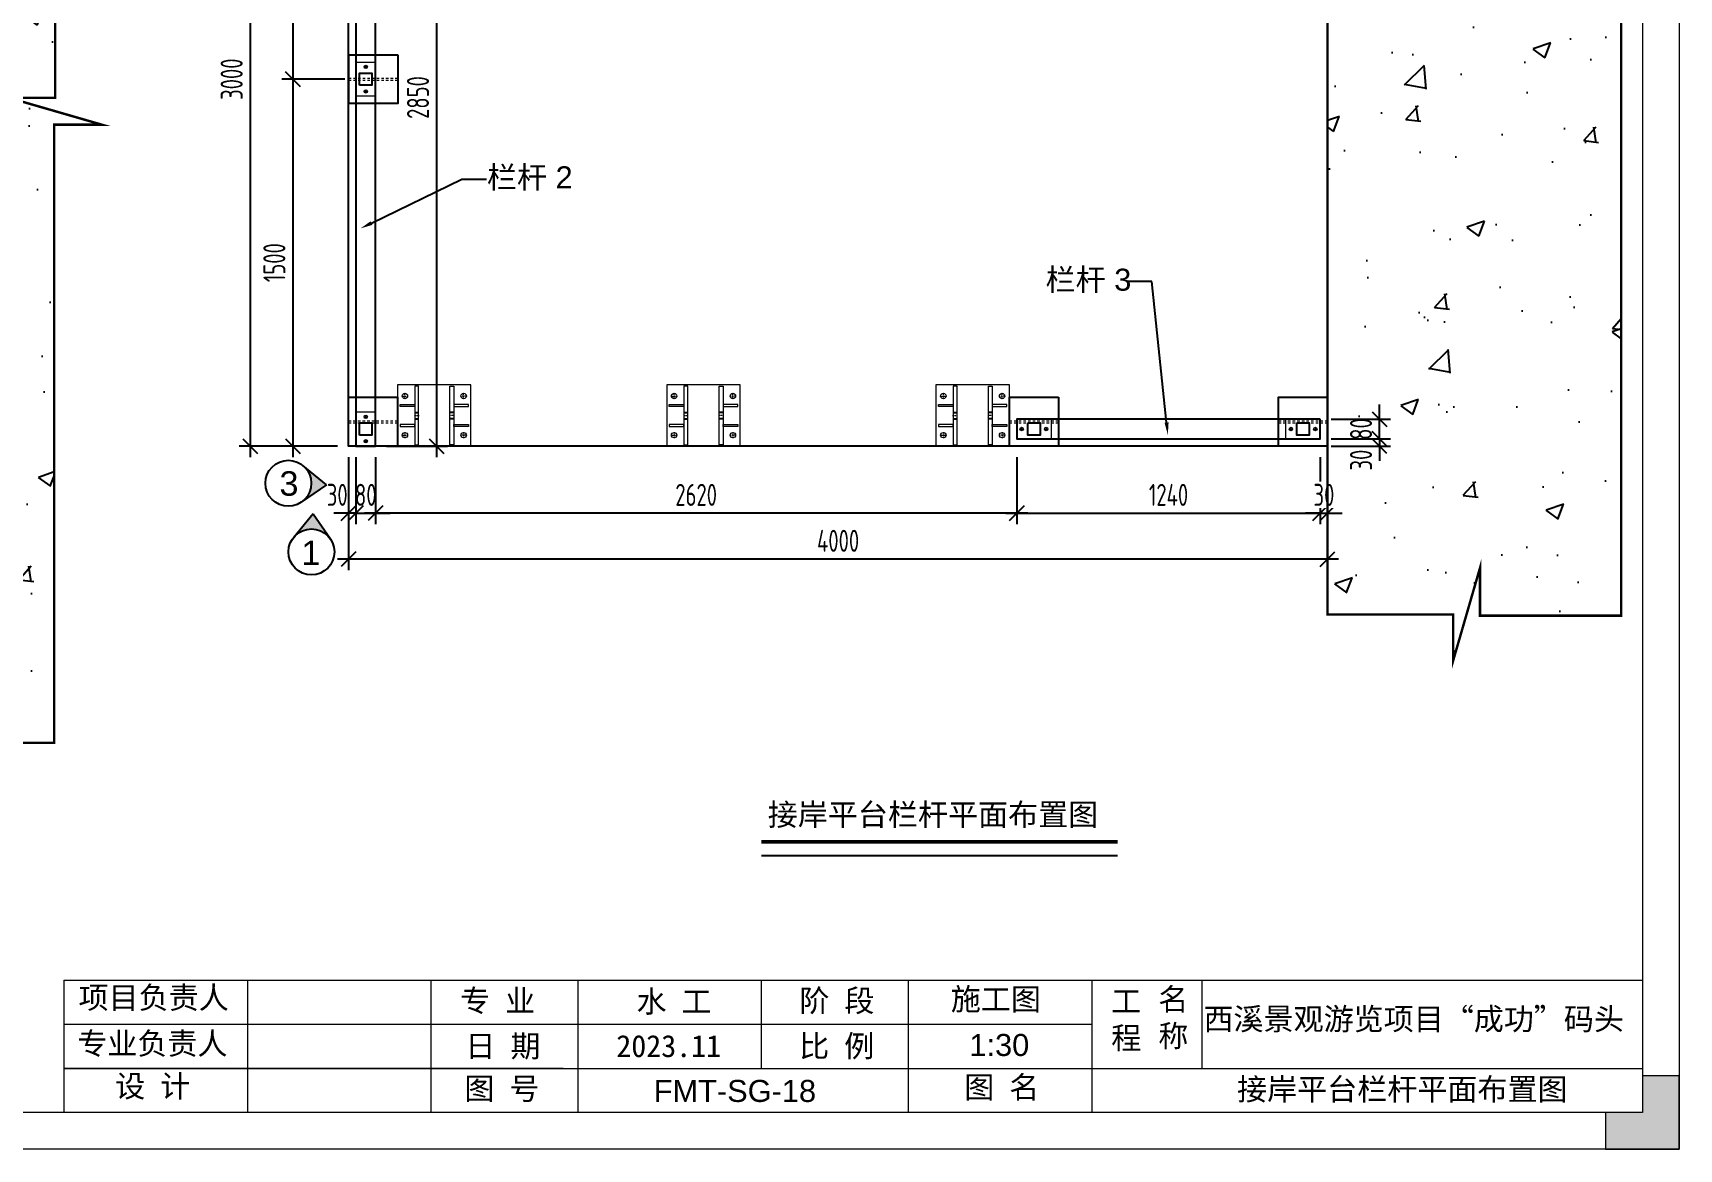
# Model space of a CAD drawing. Header units: millimetres. Extents: x 4 to 2106212, y -117026 to 198097.
# Drawn here: x 1894163 to 1900889, y 181227 to 185789 of the extents above; entities that cross this region are included whole.
import ezdxf
from ezdxf import colors
from ezdxf.entities.mleader import LeaderData, LeaderLine
from ezdxf.enums import TextEntityAlignment as Align
from ezdxf.math import Vec2, Vec3

# ---------------------------------------------------------------- set-up
doc = ezdxf.new("R2010")
doc.units = ezdxf.units.MM
doc.linetypes.add('CENTER', pattern=[0.6, 0.375, -0.075, 0.075, -0.075])
doc.linetypes.add('CENTER2', pattern=[28.575, 19.05, -3.175, 3.175, -3.175])
for name, color, linetype in [('HR-dimension', 9, 'Continuous'), ('方管', 100, 'Continuous'), ('标注', 9, 'Continuous')]:
    doc.layers.add(name, color=color, linetype=linetype)
for name, color, linetype, lineweight in [('加强板', 140, 'Continuous', 18), ('图框', 7, 'Continuous', 13), ('文本', 3, 'Continuous', 13), ('结构', 4, 'Continuous', 18), ('虚线', 1, 'CENTER2', 0)]:
    doc.layers.add(name, color=color, linetype=linetype, lineweight=lineweight)
doc.styles.add('Arial', font='arial.ttf')
doc.styles.add('hztxt', font='ros1.shx', dxfattribs={"width": 0.8, "bigfont": 'hztxt.shx'})
doc.styles.get("Standard").update_dxf_attribs({"font": 'arial.ttf'})
doc.dimstyles.new('DIM-30', dxfattribs={"dimscale": 30, "dimtxt": 3, "dimasz": 2, "dimexe": 1.5, "dimexo": 1.5, "dimgap": 1, "dimtad": 1, "dimdec": 1, "dimdsep": 46, "dimtxsty": 'hztxt', "dimblk": 'OBLIQUE', "dimcen": 0, "dimdle": 1.5, "dimclrd": 9, "dimclre": 9, "dimclrt": 2, "dimadec": 1, "dimazin": 0, "dimtfac": 1, "dimtdec": 1, "dimtix": 1, "dimtmove": 2, "dimatfit": 3, "dimldrblk": 'OBLIQUE', "dimfxl": 15, "dimtolj": 1, "dimtzin": 0, "dimarcsym": 1})

# ---------------------------------------------------------------- blocks, each defined once
blk = doc.blocks.new('_Oblique')
at = {"color": 0, "linetype": 'ByBlock', "lineweight": -2}
blk.add_line((-0.5, -0.5), (0.5, 0.5), dxfattribs=at)
blk = doc.blocks.new('*D995')
at = {"color": 9, "lineweight": -2, "transparency": 16777216}
for p, q in [((1895224.2, 185644.8), (1895224.2, 184054.8)), ((1895407.7, 185599.8), (1895179.2, 185599.8)), ((1895407.7, 184099.8), (1895179.2, 184099.8))]:
    blk.add_line(p, q, dxfattribs=at)
at = {"layer": 'Defpoints', "color": 0, "transparency": 16777216}
for p in [(1895452.7, 185599.8), (1895224.2, 184099.8), (1895452.7, 184099.8, 0)]:
    blk.add_point(p, dxfattribs=at)
at = {"color": 9, "lineweight": -2, "transparency": 16777216, "xscale": 60, "yscale": 60, "zscale": 60}
for p, rotation in [((1895224.2, 185599.8), 90), ((1895224.2, 184099.8), 270)]:
    blk.add_blockref('_Oblique', p, dxfattribs=dict(at, rotation=rotation))
at = {"color": 2, "transparency": 16777216, "insert": (1895149.2, 184849.8), "char_height": 90, "attachment_point": 5, "rotation": 90, "style": 'hztxt', "bg_fill": 3, "box_fill_scale": 1.1, "bg_fill_color": 256, "bg_fill_true_color": 13158600, "bg_fill_transparency": 0}
blk.add_mtext('\\A1;1500', dxfattribs=at)
blk = doc.blocks.new('*D996')
at = {"color": 9, "lineweight": -2, "transparency": 16777216}
for p, q in [((1898182.7, 184054.8), (1898182.7, 183780.7)), ((1899422.7, 184054.8), (1899422.7, 183780.7)), ((1898137.7, 183825.7), (1899467.7, 183825.7))]:
    blk.add_line(p, q, dxfattribs=at)
at = {"layer": 'Defpoints', "color": 0, "transparency": 16777216}
for p in [(1898182.7, 184099.8, 0), (1899422.7, 184099.8), (1899422.7, 183825.7)]:
    blk.add_point(p, dxfattribs=at)
at = {"color": 9, "lineweight": -2, "transparency": 16777216, "xscale": 60, "yscale": 60, "zscale": 60, "rotation": 180}
blk.add_blockref('_Oblique', (1898182.7, 183825.7), dxfattribs=at)
at = {"color": 9, "lineweight": -2, "transparency": 16777216, "xscale": 60, "yscale": 60, "zscale": 60}
blk.add_blockref('_Oblique', (1899422.7, 183825.7), dxfattribs=at)
at = {"color": 2, "transparency": 16777216, "insert": (1898802.7, 183900.7), "char_height": 90, "attachment_point": 5, "style": 'hztxt', "bg_fill": 3, "box_fill_scale": 1.1, "bg_fill_color": 256, "bg_fill_true_color": 13158600, "bg_fill_transparency": 0}
blk.add_mtext('\\A1;1240', dxfattribs=at)
blk = doc.blocks.new('*D999')
at = {"color": 9, "lineweight": -2, "transparency": 16777216}
for p, q in [((1895049.8, 187144.8), (1895049.8, 184054.8)), ((1895407.7, 187099.8), (1895004.8, 187099.8)), ((1895407.7, 184099.8), (1895004.8, 184099.8))]:
    blk.add_line(p, q, dxfattribs=at)
at = {"layer": 'Defpoints', "color": 0, "transparency": 16777216}
for p in [(1895452.7, 187099.8, 0), (1895049.8, 184099.8), (1895452.7, 184099.8, 0)]:
    blk.add_point(p, dxfattribs=at)
at = {"color": 9, "lineweight": -2, "transparency": 16777216, "xscale": 60, "yscale": 60, "zscale": 60}
for p, rotation in [((1895049.8, 187099.8), 90), ((1895049.8, 184099.8), 270)]:
    blk.add_blockref('_Oblique', p, dxfattribs=dict(at, rotation=rotation))
at = {"color": 2, "transparency": 16777216, "insert": (1894974.8, 185599.8), "char_height": 90, "attachment_point": 5, "rotation": 90, "style": 'hztxt', "bg_fill": 3, "box_fill_scale": 1.1, "bg_fill_color": 256, "bg_fill_true_color": 13158600, "bg_fill_transparency": 0}
blk.add_mtext('\\A1;3000', dxfattribs=at)
blk = doc.blocks.new('*D1000')
at = {"color": 9, "lineweight": -2, "transparency": 16777216}
for p, q in [((1895452.7, 184054.8), (1895452.7, 183592.9)), ((1899452.7, 184054.8), (1899452.7, 183592.9)), ((1899497.7, 183637.9), (1895407.7, 183637.9))]:
    blk.add_line(p, q, dxfattribs=at)
at = {"layer": 'Defpoints', "color": 0, "transparency": 16777216}
for p in [(1895452.7, 184099.8, 0), (1899452.7, 184099.8, 0), (1895452.7, 183637.9)]:
    blk.add_point(p, dxfattribs=at)
at = {"color": 9, "lineweight": -2, "transparency": 16777216, "xscale": 60, "yscale": 60, "zscale": 60, "rotation": 180}
blk.add_blockref('_Oblique', (1895452.7, 183637.9), dxfattribs=at)
at = {"color": 9, "lineweight": -2, "transparency": 16777216, "xscale": 60, "yscale": 60, "zscale": 60}
blk.add_blockref('_Oblique', (1899452.7, 183637.9), dxfattribs=at)
at = {"color": 2, "transparency": 16777216, "insert": (1897452.7, 183712.9), "char_height": 90, "attachment_point": 5, "style": 'hztxt', "bg_fill": 3, "box_fill_scale": 1.1, "bg_fill_color": 256, "bg_fill_true_color": 13158600, "bg_fill_transparency": 0}
blk.add_mtext('\\A1;4000', dxfattribs=at)
blk = doc.blocks.new('*D991')
at = {"color": 9, "lineweight": -2, "transparency": 16777216}
for p, q in [((1895562.7, 184054.8), (1895562.7, 183780.7)), ((1898182.7, 184054.8), (1898182.7, 183780.7)), ((1898227.7, 183825.7), (1895517.7, 183825.7))]:
    blk.add_line(p, q, dxfattribs=at)
at = {"layer": 'Defpoints', "color": 0, "transparency": 16777216}
for p in [(1895562.7, 184099.8, 0), (1898182.7, 184099.8, 0), (1895562.7, 183825.7)]:
    blk.add_point(p, dxfattribs=at)
at = {"color": 9, "lineweight": -2, "transparency": 16777216, "xscale": 60, "yscale": 60, "zscale": 60, "rotation": 180}
blk.add_blockref('_Oblique', (1895562.7, 183825.7), dxfattribs=at)
at = {"color": 9, "lineweight": -2, "transparency": 16777216, "xscale": 60, "yscale": 60, "zscale": 60}
blk.add_blockref('_Oblique', (1898182.7, 183825.7), dxfattribs=at)
at = {"color": 2, "transparency": 16777216, "insert": (1896872.7, 183900.7), "char_height": 90, "attachment_point": 5, "style": 'hztxt', "bg_fill": 3, "box_fill_scale": 1.1, "bg_fill_color": 256, "bg_fill_true_color": 13158600, "bg_fill_transparency": 0}
blk.add_mtext('\\A1;2620', dxfattribs=at)
blk = doc.blocks.new('*D992')
at = {"color": 9, "lineweight": -2, "transparency": 16777216}
for p, q in [((1899422.7, 184054.8), (1899422.7, 183780.7)), ((1899452.7, 184054.8), (1899452.7, 183780.7)), ((1899422.7, 183825.7), (1899362.7, 183825.7)), ((1899422.7, 183825.7), (1899452.7, 183825.7)), ((1899452.7, 183825.7), (1899512.7, 183825.7))]:
    blk.add_line(p, q, dxfattribs=at)
at = {"layer": 'Defpoints', "color": 0, "transparency": 16777216}
for p in [(1899422.7, 184099.8), (1899452.7, 184099.8, 0)]:
    blk.add_point(p, dxfattribs=at)
at = {"color": 9, "lineweight": -2, "transparency": 16777216, "xscale": 60, "yscale": 60, "zscale": 60}
blk.add_blockref('_Oblique', (1899422.7, 183825.7), dxfattribs=at)
at = {"color": 9, "lineweight": -2, "transparency": 16777216, "xscale": 60, "yscale": 60, "zscale": 60, "rotation": 180}
blk.add_blockref('_Oblique', (1899452.7, 183825.7), dxfattribs=at)
at = {"color": 2, "transparency": 16777216, "insert": (1899437.7, 183900.7), "char_height": 90, "attachment_point": 5, "style": 'hztxt', "bg_fill": 3, "box_fill_scale": 1.1, "bg_fill_color": 256, "bg_fill_true_color": 13158600, "bg_fill_transparency": 0}
blk.add_mtext('\\A1;30', dxfattribs=at)
at = {"layer": 'Defpoints', "color": 0, "transparency": 16777216}
blk.add_point((1899452.7, 183825.7), dxfattribs=at)
blk = doc.blocks.new('A$C02bcacc6')
at = {"color": 1, "linetype": 'CENTER2'}
for p, q in [((-230, 13), (-214, 13)), ((-70, 13), (-86, 13)), ((-230, -13), (-214, -13)), ((-70, -13), (-86, -13))]:
    blk.add_line(p, q, dxfattribs=at)
at = {"layer": '结构', "color": 4}
for p, q in [((0, 125), (-300, 125)), ((-300, 125), (-300, -125)), ((0, -125), (0, 125)), ((-300, -125), (0, -125))]:
    blk.add_line(p, q, dxfattribs=at)
at = {"layer": '结构', "color": 1, "linetype": 'CENTER', "ltscale": 0.44}
for p, q in [((-282.1, 80), (-257.9, 80)), ((-270, 67.9), (-270, 92.1)), ((-17.9, 80), (-42.1, 80)), ((-30, 67.9), (-30, 92.1)), ((-282.1, -80), (-257.9, -80)), ((-270, -67.9), (-270, -92.1)), ((-17.9, -80), (-42.1, -80)), ((-30, -67.9), (-30, -92.1))]:
    blk.add_line(p, q, dxfattribs=at)
at = {"layer": '结构', "color": 1, "linetype": 'CENTER', "ltscale": 0.36}
for p, q in [((-231.9, 0), (-212.1, 0)), ((-68.1, 0), (-87.9, 0))]:
    blk.add_line(p, q, dxfattribs=at)
at = {"layer": '结构', "color": 4}
for points in [[(-230, -120), (-230, 120), (-214, 120), (-214, -120)], [(-70, -120), (-70, 120), (-86, 120), (-86, -120)], [(-230, 37), (-290, 37), (-290, 45), (-230, 45)], [(-70, 37), (-10, 37), (-10, 45), (-70, 45)], [(-230, -37), (-290, -37), (-290, -45), (-230, -45)], [(-70, -37), (-10, -37), (-10, -45), (-70, -45)]]:
    blk.add_lwpolyline(points, close=True, dxfattribs=at)
for centre in [(-270, 80), (-30, 80), (-270, -80), (-30, -80)]:
    blk.add_circle(centre, 11, dxfattribs=at)
blk = doc.blocks.new('*U966')
at = {"layer": 'HR-dimension', "ltscale": 10, "rotation": 180}
for p in [(-1250, 0), (-150, 0), (950, 0)]:
    blk.add_blockref('A$C02bcacc6', p, dxfattribs=at)
blk = doc.blocks.new('*U967')
at = {"color": 0, "linetype": 'ByBlock', "lineweight": -2, "transparency": 16777216}
blk.add_blockref('*U966', (0, 0), dxfattribs=at)
blk = doc.blocks.new('GW-TK')
at = {"layer": '图框', "linetype": 'Continuous', "lineweight": 0}
h = blk.add_hatch(color=256, dxfattribs=at)
h.dxf.hatch_style = 1
h.paths.add_polyline_path([(927603.55, 464418.01), (927603.55, 464428.01), (927598.55, 464428.01), (927598.55, 464423.01), (927593.55, 464423.01), (927593.55, 464418.01)])
at = {"layer": '图框', "linetype": 'Continuous'}
for p, q in [((927383.55, 464441.02), (927383.55, 464423.01)), ((927408.55, 464441.02), (927408.55, 464423.01)), ((927433.55, 464441.02), (927433.55, 464423.01)), ((927453.55, 464441.02), (927453.55, 464423.01)), ((927478.55, 464441.02), (927478.55, 464429.01)), ((927498.55, 464441.02), (927498.55, 464423.01)), ((927523.55, 464441.02), (927523.55, 464423.01)), ((927538.55, 464441.02), (927538.55, 464429.01)), ((927383.55, 464435.01), (927523.55, 464435.01)), ((927451.56, 464429.01), (927383.55, 464429.01)), ((927383.55, 464429.01), (927598.55, 464429.01))]:
    blk.add_line(p, q, dxfattribs=at)
at = {"layer": '图框'}
for points in [[(927183.55, 464715.01), (927603.55, 464715.01), (927603.55, 464418.01), (927183.55, 464418.01)], [(927188.55, 464710.01), (927598.55, 464710.01), (927598.55, 464423.01), (927188.55, 464423.01)]]:
    blk.add_lwpolyline(points, close=True, dxfattribs=at)
at = {"layer": '图框', "linetype": 'Continuous'}
blk.add_lwpolyline([(927383.55, 464441.02), (927598.55, 464441.02)], dxfattribs=at)
at = {"layer": '图框', "linetype": 'Continuous', "lineweight": 0}
blk.add_lwpolyline([(927598.55, 464428.01), (927598.55, 464423.01), (927593.55, 464423.01), (927593.55, 464418.01), (927603.55, 464418.01), (927603.55, 464428.01)], close=True, dxfattribs=at)
at = {"layer": '图框', "linetype": 'Continuous', "char_height": 3, "attachment_point": 1}
for s, width, heights, insert in [('{\\fSimSun|b0|i0|c134|p2;项目负责人}', 26.0225, [0], (927385.56, 464440.15)), ('{\\fSimSun|b0|i0|c134|p2;名 称}', 5.2119, [0], (927532.62, 464439.93)), ('{\\fSimSun|b0|i0|c134|p2;专 业}', 12.8345, [0], (927437.53, 464439.73)), ('{\\fSimSun|b0|i0|c134|p2;阶 段}', 17.4775, [0], (927483.73, 464439.73)), ('{\\fSimSun|b0|i0|c134|p2;工 程}', 5.2119, [0], (927526.21, 464439.66)), ('{\\fSimSun|b0|i0|c134|p2;专业负责人}', 24.6361, [2.04], (927385.39, 464433.9)), ('{\\fSimSun|b0|i0|c134|p2;日 期}', 11.224, [0], (927438.25, 464433.55)), ('{\\fSimSun|b0|i0|c134|p2;比 例}', 10.9146, [0], (927483.71, 464433.55)), ('{\\fSimSun|b0|i0|c134|p2;设 计}', 16.2353, [0], (927390.55, 464428.09)), ('{\\fSimSun|b0|i0|c134|p2;图 号}', 23.6261, [0], (927438.11, 464427.75)), ('{\\fSimSun|b0|i0|c134|p2;图 名}', 12.066, [0], (927506.19, 464427.94))]:
    blk.add_mtext_dynamic_manual_height_columns(s, width=width, gutter_width=17.5, heights=heights, dxfattribs=dict(at, insert=insert))
at = {"layer": '图框', "color": 3, "linetype": 'Continuous', "char_height": 3, "attachment_point": 1}
for s, width, insert in [('\\pt9;{\\fSimSun|b0|i0|c134|p2;施工图}', 18.6303, (927504.36, 464439.94)), ('{\\fSimSun|b0|i0|c134|p2;水 工}', 11.224, (927461.55, 464439.63)), ('\\pt9;{\\fSimSun|b0|i0|c134|p2;西溪景观游览项目“成功”码头}', 60.0149, (927538.77, 464437.24)), ('{\\fSimSun|b0|i0|c134|p2;2023.11}', 11.224, (927458.8, 464433.55))]:
    blk.add_mtext_dynamic_manual_height_columns(s, width=width, gutter_width=17.5, heights=[0], dxfattribs=dict(at, insert=insert))
blk = doc.blocks.new('*U947')
h = blk.add_hatch()
h.set_pattern_fill('AR-CONC', color=252, scale=4, angle=-1.78635)
h.set_pattern_definition([(48.21365, (-1947242.46, -185006.8), (726.39706, -86.44208), [76.2, -838.2]), (353.21365, (-1947242.46, -185006.8), (-117.08218, 768.2505), [60.96, -670.56234]), (98.665094, (-1947181.9, -185014), (609.31489, 681.8084), [64.76004, -712.36098]), (44.39785, (-1947236.1, -184803.7), (1078.5469, -201.8886), [114.3, -1257.3]), (94.849206, (-1947146.2, -184820.5), (980.00676, 959.62144), [97.1401, -1068.54243]), (349.3978, (-1947236.1, -184803.7), (980.00676, 959.62144), [91.43987, -1005.8389]), (19.21365, (-1947136.16, -184857.65), (593.41132, -427.76689), [76.2, -838.2]), (324.21365, (-1947136.16, -184857.65), (270.0545, 728.68768), [60.96, -670.56]), (69.665094, (-1947086.7, -184893.3), (863.4658, 300.9208), [64.76004, -712.35975]), (35.713649, (-1947242.46, -185006.8), (22.89163, 337.670666), [0, -662.432, 0, -680.72, 0, -673.1]), (5.713649, (-1947242.46, -185006.8), (279.640336, 392.19577), [0, -388.112, 0, -647.192, 0, -256.54]), (325.713649, (-1947468.92, -184999.75), (541.38448, -39.810717), [0, -254, 0, -792.48, 0, -1051.56]), (315.71365, (-1947570.47, -184996.6), (595.39922, 83.18622), [0, -330.2, 0, -526.288, 0, -746.76])])
h.paths.add_polyline_path([(-180, 2312.4), (-180, 2501.9), (-697.5, 2501.9), (-697.5, -2502.7), (-184.7, -2502.7), (-184.7, -2692.2), (-74.8, -2312.4), (-74.8, -2507.3), (502.5, -2507.3), (502.5, 19.2), (697.5, 19.2), (317.6, 129.1), (507.2, 129.1), (507.2, 2497.3), (-70.1, 2497.3), (-70.1, 2692.2)])
at = {"color": 252}
blk.add_lwpolyline([(-692.8, 2501.9, 10, 10, 0), (-180, 2501.9, 10, 10, 0), (-180, 2312.4, 10, 10, 0), (-70.1, 2692.2, 10, 10, 0), (-70.1, 2497.3, 10, 10, 0), (507.2, 2497.3, 10, 10, 0), (507.2, 129.1, 10, 10, 0), (317.6, 129.1, 10, 10, 0), (697.5, 19.2, 10, 10, 0), (502.5, 19.2, 10, 10, 0), (502.5, -2507.3, 10, 10, 0), (-74.8, -2507.3, 10, 10, 0), (-74.8, -2312.4, 10, 10, 0), (-184.7, -2692.2, 10, 10, 0), (-184.7, -2502.7, 10, 10, 0), (-697.5, -2502.7, 10, 10, 0), (-697.5, 2497.3, 0, 0, 0)], format="xyseb", dxfattribs=at)
blk = doc.blocks.new('*U948')
at = {"color": 0, "linetype": 'ByBlock', "lineweight": -2, "transparency": 16777216}
blk.add_blockref('*U947', (0, 0), dxfattribs=at)
blk = doc.blocks.new('*U936')
at = {"layer": '加强板'}
blk.add_lwpolyline([(70, -40), (-70, -40), (-70, 40), (70, 40)], close=True, dxfattribs=at)
for points in [[(-54.2, 0), (-45.8, 0)], [(-50, 4.2), (-50, -4.2)], [(45.8, 0), (54.2, 0)], [(50, 4.2), (50, -4.2)]]:
    blk.add_lwpolyline(points, dxfattribs=at)
for centre in [(-50, 0), (50, 0)]:
    blk.add_circle(centre, 7, dxfattribs=at)
at = {"layer": '方管', "color": 6}
blk.add_lwpolyline([(-25, 25), (25, 25), (25, -25), (-25, -25)], close=True, dxfattribs=at)
blk = doc.blocks.new('*U937')
at = {"color": 0, "linetype": 'ByBlock', "lineweight": -2, "transparency": 16777216}
blk.add_blockref('*U936', (0, 0), dxfattribs=at)
blk = doc.blocks.new('*U932')
at = {"layer": '加强板'}
blk.add_lwpolyline([(70, -40), (-70, -40), (-70, 40), (70, 40)], close=True, dxfattribs=at)
for points in [[(-54.2, 0), (-45.8, 0)], [(-50, 4.2), (-50, -4.2)], [(45.8, 0), (54.2, 0)], [(50, 4.2), (50, -4.2)]]:
    blk.add_lwpolyline(points, dxfattribs=at)
for centre in [(-50, 0), (50, 0)]:
    blk.add_circle(centre, 7, dxfattribs=at)
at = {"layer": '方管', "color": 6}
blk.add_lwpolyline([(-25, 25), (25, 25), (25, -25), (-25, -25)], close=True, dxfattribs=at)
blk = doc.blocks.new('*U933')
at = {"color": 0, "linetype": 'ByBlock', "lineweight": -2, "transparency": 16777216}
blk.add_blockref('*U932', (0, 0), dxfattribs=at)
blk = doc.blocks.new('*U927')
at = {"layer": '加强板'}
blk.add_lwpolyline([(70, -40), (-70, -40), (-70, 40), (70, 40)], close=True, dxfattribs=at)
for points in [[(-54.2, 0), (-45.8, 0)], [(-50, 4.2), (-50, -4.2)], [(45.8, 0), (54.2, 0)], [(50, 4.2), (50, -4.2)]]:
    blk.add_lwpolyline(points, dxfattribs=at)
for centre in [(-50, 0), (50, 0)]:
    blk.add_circle(centre, 7, dxfattribs=at)
at = {"layer": '方管', "color": 6}
blk.add_lwpolyline([(-25, 25), (25, 25), (25, -25), (-25, -25)], close=True, dxfattribs=at)
blk = doc.blocks.new('*U928')
at = {"color": 0, "linetype": 'ByBlock', "lineweight": -2, "transparency": 16777216}
blk.add_blockref('*U927', (0, 0), dxfattribs=at)
blk = doc.blocks.new('*U929')
at = {"layer": '加强板'}
blk.add_lwpolyline([(70, -40), (-70, -40), (-70, 40), (70, 40)], close=True, dxfattribs=at)
for points in [[(-54.2, 0), (-45.8, 0)], [(-50, 4.2), (-50, -4.2)], [(45.8, 0), (54.2, 0)], [(50, 4.2), (50, -4.2)]]:
    blk.add_lwpolyline(points, dxfattribs=at)
for centre in [(-50, 0), (50, 0)]:
    blk.add_circle(centre, 7, dxfattribs=at)
at = {"layer": '方管', "color": 6}
blk.add_lwpolyline([(-25, 25), (25, 25), (25, -25), (-25, -25)], close=True, dxfattribs=at)
blk = doc.blocks.new('*U930')
at = {"color": 0, "linetype": 'ByBlock', "lineweight": -2, "transparency": 16777216}
blk.add_blockref('*U929', (0, 0), dxfattribs=at)
blk = doc.blocks.new('*D1018')
at = {"color": 9, "lineweight": -2, "transparency": 16777216}
for p, q in [((1895224.2, 186994.8), (1895224.2, 185554.8)), ((1895437.7, 186949.8), (1895179.2, 186949.8)), ((1895437.7, 185599.8), (1895179.2, 185599.8))]:
    blk.add_line(p, q, dxfattribs=at)
at = {"layer": 'Defpoints', "color": 0, "transparency": 16777216}
for p in [(1895482.7, 186949.8, 0), (1895224.2, 185599.8), (1895482.7, 185599.8)]:
    blk.add_point(p, dxfattribs=at)
at = {"color": 9, "lineweight": -2, "transparency": 16777216, "xscale": 60, "yscale": 60, "zscale": 60}
for p, rotation in [((1895224.2, 186949.8), 90), ((1895224.2, 185599.8), 270)]:
    blk.add_blockref('_Oblique', p, dxfattribs=dict(at, rotation=rotation))
at = {"color": 2, "transparency": 16777216, "insert": (1895149.2, 186274.8), "char_height": 90, "attachment_point": 5, "rotation": 90, "style": 'hztxt'}
blk.add_mtext('\\A1;1350', dxfattribs=at)
blk = doc.blocks.new('*U1031')
h = blk.add_hatch()
h.set_pattern_fill('AR-CONC', color=252, scale=4, angle=-1.78635)
h.set_pattern_definition([(48.21365, (-1956590.03, -195502.34), (726.39706, -86.44208), [76.2, -838.2]), (353.21365, (-1956590, -195502.34), (-117.08218, 768.2505), [60.96, -670.56234]), (98.665094, (-1956529.5, -195509.55), (609.31489, 681.8084), [64.76004, -712.36098]), (44.39785, (-1956583.7, -195299.2), (1078.5469, -201.8886), [114.3, -1257.3]), (94.849206, (-1956493.8, -195316.1), (980.00676, 959.62144), [97.1401, -1068.54243]), (349.3978, (-1956583.7, -195299.2), (980.00676, 959.62144), [91.43987, -1005.8389]), (19.21365, (-1956483.73, -195353.2), (593.41132, -427.76689), [76.2, -838.2]), (324.21365, (-1956483.7, -195353.2), (270.0545, 728.68768), [60.96, -670.56]), (69.665094, (-1956434.3, -195388.8), (863.4658, 300.9208), [64.76004, -712.35975]), (35.713649, (-1956590.03, -195502.34), (22.89163, 337.670666), [0, -662.432, 0, -680.72, 0, -673.1]), (5.713649, (-1956590.03, -195502.34), (279.640336, 392.19577), [0, -388.112, 0, -647.192, 0, -256.54]), (325.713649, (-1956816.5, -195495.28), (541.38448, -39.810717), [0, -254, 0, -792.48, 0, -1051.56]), (315.71365, (-1956918.04, -195492.1), (595.39922, 83.18622), [0, -330.2, 0, -526.288, 0, -746.76])])
h.paths.add_polyline_path([(-697.5, -2405.2), (-184.7, -2405.2), (-184.7, -2594.8), (-74.8, -2214.9), (-74.8, -2409.9), (502.5, -2409.9), (502.5, 116.7), (697.5, 116.7), (317.6, 226.6), (507.2, 226.6), (507.2, 2594.8), (-697.5, 2594.8)])
at = {"color": 252, "const_width": 10, "elevation": 0}
blk.add_lwpolyline([(-697.5, -2405.2), (-184.7, -2405.2), (-184.7, -2594.8), (-74.8, -2214.9), (-74.8, -2409.9), (502.5, -2409.9), (502.5, 116.7), (697.5, 116.7), (317.6, 226.6), (507.2, 226.6), (507.2, 2594.8), (-697.5, 2594.8)], close=True, dxfattribs=at)
blk = doc.blocks.new('*U1032')
at = {"color": 0, "linetype": 'ByBlock', "lineweight": -2, "transparency": 16777216}
blk.add_blockref('*U1031', (0, 0), dxfattribs=at)
blk = doc.blocks.new('*U1074')
h = blk.add_hatch(color=256)
h.dxf.hatch_style = 1
h.paths.add_polyline_path([(62.6, 0, -0.247568), (21.8, -77.4), (124.9, -6.9), (28.4, 72.4, -0.224373)])
for points in [[(124.9, -6.9), (28.4, 72.4)], [(124.9, -6.9), (21.8, -77.4)]]:
    blk.add_lwpolyline(points)
blk.add_circle((-31.1, 0), 93.8)
blk = doc.blocks.new('*U1075')
at = {"color": 0, "linetype": 'ByBlock', "lineweight": -2, "transparency": 16777216}
blk.add_blockref('*U1074', (0, 0), dxfattribs=at)
blk = doc.blocks.new('*U1076')
h = blk.add_hatch(color=256)
h.dxf.hatch_style = 1
h.paths.add_polyline_path([(62.6, 0, -0.247568), (21.8, -77.4), (124.9, -6.9), (28.4, 72.4, -0.224373)])
for points in [[(124.9, -6.9), (28.4, 72.4)], [(124.9, -6.9), (21.8, -77.4)]]:
    blk.add_lwpolyline(points)
blk.add_circle((-31.1, 0), 93.8)
blk = doc.blocks.new('*U1077')
at = {"color": 0, "linetype": 'ByBlock', "lineweight": -2, "transparency": 16777216}
blk.add_blockref('*U1076', (0, 0), dxfattribs=at)
blk = doc.blocks.new('*D1342')
at = {"color": 9, "lineweight": -2, "transparency": 16777216}
for p, q in [((1899664.3, 184129.8), (1899664.3, 184189.8)), ((1899467.7, 184129.8), (1899709.3, 184129.8)), ((1899467.7, 184099.8), (1899709.3, 184099.8)), ((1899664.3, 184129.8), (1899664.3, 184099.8)), ((1899664.3, 184099.8), (1899664.3, 184039.8))]:
    blk.add_line(p, q, dxfattribs=at)
at = {"layer": 'Defpoints', "color": 0, "transparency": 16777216}
for p in [(1899422.7, 184129.8), (1899422.7, 184099.8), (1899664.3, 184099.8)]:
    blk.add_point(p, dxfattribs=at)
at = {"color": 9, "lineweight": -2, "transparency": 16777216, "xscale": 60, "yscale": 60, "zscale": 60}
for p, rotation in [((1899664.3, 184129.8), 270), ((1899664.3, 184099.8), 90)]:
    blk.add_blockref('_Oblique', p, dxfattribs=dict(at, rotation=rotation))
at = {"color": 2, "transparency": 16777216, "insert": (1899589.3, 184042.8), "char_height": 90, "attachment_point": 5, "rotation": 90, "style": 'hztxt'}
blk.add_mtext('\\A1;30', dxfattribs=at)
blk = doc.blocks.new('*D1343')
at = {"color": 9, "lineweight": -2, "transparency": 16777216}
for p, q in [((1899664.3, 184209.8), (1899664.3, 184269.8)), ((1899467.7, 184209.8), (1899709.3, 184209.8)), ((1899664.3, 184129.8), (1899664.3, 184209.8)), ((1899467.7, 184129.8), (1899709.3, 184129.8)), ((1899664.3, 184129.8), (1899664.3, 184069.8))]:
    blk.add_line(p, q, dxfattribs=at)
at = {"layer": 'Defpoints', "color": 0, "transparency": 16777216}
for p in [(1899422.7, 184209.8), (1899664.3, 184209.8), (1899422.7, 184129.8)]:
    blk.add_point(p, dxfattribs=at)
at = {"color": 9, "lineweight": -2, "transparency": 16777216, "xscale": 60, "yscale": 60, "zscale": 60}
for p, rotation in [((1899664.3, 184209.8), 270), ((1899664.3, 184129.8), 90)]:
    blk.add_blockref('_Oblique', p, dxfattribs=dict(at, rotation=rotation))
at = {"color": 2, "transparency": 16777216, "insert": (1899589.3, 184169.8), "char_height": 90, "attachment_point": 5, "rotation": 90, "style": 'hztxt'}
blk.add_mtext('\\A1;80', dxfattribs=at)
blk = doc.blocks.new('*D1412')
at = {"color": 9, "lineweight": -2, "transparency": 16777216}
for p, q in [((1895452.7, 184054.8), (1895452.7, 183780.7)), ((1895482.7, 184054.8), (1895482.7, 183780.7)), ((1895452.7, 183825.7), (1895392.7, 183825.7)), ((1895482.7, 183825.7), (1895452.7, 183825.7)), ((1895482.7, 183825.7), (1895542.7, 183825.7))]:
    blk.add_line(p, q, dxfattribs=at)
at = {"layer": 'Defpoints', "color": 0, "transparency": 16777216}
for p in [(1895452.7, 184099.8, 0), (1895482.7, 184099.8, 0), (1895452.7, 183825.7)]:
    blk.add_point(p, dxfattribs=at)
at = {"color": 9, "lineweight": -2, "transparency": 16777216, "xscale": 60, "yscale": 60, "zscale": 60}
blk.add_blockref('_Oblique', (1895452.7, 183825.7), dxfattribs=at)
at = {"color": 9, "lineweight": -2, "transparency": 16777216, "xscale": 60, "yscale": 60, "zscale": 60, "rotation": 180}
blk.add_blockref('_Oblique', (1895482.7, 183825.7), dxfattribs=at)
at = {"color": 2, "transparency": 16777216, "insert": (1895406.1, 183900.7), "char_height": 90, "attachment_point": 5, "style": 'hztxt'}
blk.add_mtext('\\A1;30', dxfattribs=at)
blk = doc.blocks.new('*D1413')
at = {"color": 9, "lineweight": -2, "transparency": 16777216}
for p, q in [((1895482.7, 184054.8), (1895482.7, 183780.7)), ((1895562.7, 184054.8), (1895562.7, 183780.7)), ((1895482.7, 183825.7), (1895422.7, 183825.7)), ((1895482.7, 183825.7), (1895562.7, 183825.7)), ((1895562.7, 183825.7), (1895622.7, 183825.7))]:
    blk.add_line(p, q, dxfattribs=at)
at = {"layer": 'Defpoints', "color": 0, "transparency": 16777216}
for p in [(1895482.7, 184099.8, 0), (1895562.7, 184099.8, 0), (1895562.7, 183825.7)]:
    blk.add_point(p, dxfattribs=at)
at = {"color": 9, "lineweight": -2, "transparency": 16777216, "xscale": 60, "yscale": 60, "zscale": 60}
blk.add_blockref('_Oblique', (1895482.7, 183825.7), dxfattribs=at)
at = {"color": 9, "lineweight": -2, "transparency": 16777216, "xscale": 60, "yscale": 60, "zscale": 60, "rotation": 180}
blk.add_blockref('_Oblique', (1895562.7, 183825.7), dxfattribs=at)
at = {"color": 2, "transparency": 16777216, "insert": (1895522.7, 183900.7), "char_height": 90, "attachment_point": 5, "style": 'hztxt'}
blk.add_mtext('\\A1;80', dxfattribs=at)
blk = doc.blocks.new('*U1440')
at = {"layer": '虚线', "color": 252}
blk.add_lwpolyline([(0, -5), (0, 5)], dxfattribs=at)
blk = doc.blocks.new('*U1441')
at = {"color": 0, "linetype": 'ByBlock', "lineweight": -2, "transparency": 16777216}
for p in [(0, 190), (0, 171), (0, 152), (0, 133), (0, 114), (0, 95), (0, 76), (0, 57), (0, 38), (0, 19), (0, 0)]:
    blk.add_blockref('*U1440', p, dxfattribs=at)
blk = doc.blocks.new('*U1442')
at = {"layer": '虚线', "color": 252}
blk.add_lwpolyline([(0, -5), (0, 5)], dxfattribs=at)
blk = doc.blocks.new('*U1443')
at = {"color": 0, "linetype": 'ByBlock', "lineweight": -2, "transparency": 16777216}
for p in [(0, 190), (0, 171), (0, 152), (0, 133), (0, 114), (0, 95), (0, 76), (0, 57), (0, 38), (0, 19), (0, 0)]:
    blk.add_blockref('*U1442', p, dxfattribs=at)
blk = doc.blocks.new('*U1438')
at = {"color": 252}
blk.add_lwpolyline([(-100, 100), (100, 100), (100, -100), (-100, -100)], close=True, dxfattribs=at)
for name, p in [('*U1441', (-4, -95)), ('*U1443', (4, -95))]:
    blk.add_blockref(name, p)
blk = doc.blocks.new('*U1439')
at = {"color": 0, "linetype": 'ByBlock', "lineweight": -2, "transparency": 16777216}
blk.add_blockref('*U1438', (0, 0), dxfattribs=at)
blk = doc.blocks.new('*U1460')
at = {"layer": '虚线', "color": 252}
blk.add_lwpolyline([(0, -5), (0, 5)], dxfattribs=at)
blk = doc.blocks.new('*U1461')
at = {"color": 0, "linetype": 'ByBlock', "lineweight": -2, "transparency": 16777216}
for p in [(0, 190), (0, 171), (0, 152), (0, 133), (0, 114), (0, 95), (0, 76), (0, 57), (0, 38), (0, 19), (0, 0)]:
    blk.add_blockref('*U1460', p, dxfattribs=at)
blk = doc.blocks.new('*U1450')
at = {"layer": '虚线', "color": 252}
blk.add_lwpolyline([(0, -5), (0, 5)], dxfattribs=at)
blk = doc.blocks.new('*U1451')
at = {"color": 0, "linetype": 'ByBlock', "lineweight": -2, "transparency": 16777216}
for p in [(0, 190), (0, 171), (0, 152), (0, 133), (0, 114), (0, 95), (0, 76), (0, 57), (0, 38), (0, 19), (0, 0)]:
    blk.add_blockref('*U1450', p, dxfattribs=at)
blk = doc.blocks.new('*U1448')
at = {"color": 252}
blk.add_lwpolyline([(-100, 100), (100, 100), (100, -100), (-100, -100)], close=True, dxfattribs=at)
for name, p in [('*U1461', (-4, -95)), ('*U1451', (4, -95))]:
    blk.add_blockref(name, p)
blk = doc.blocks.new('*U1449')
at = {"color": 0, "linetype": 'ByBlock', "lineweight": -2, "transparency": 16777216}
blk.add_blockref('*U1448', (0, 0), dxfattribs=at)
blk = doc.blocks.new('*U1452')
at = {"layer": '虚线', "color": 252}
blk.add_lwpolyline([(0, -5), (0, 5)], dxfattribs=at)
blk = doc.blocks.new('*U1453')
at = {"color": 0, "linetype": 'ByBlock', "lineweight": -2, "transparency": 16777216}
for p in [(0, 190), (0, 171), (0, 152), (0, 133), (0, 114), (0, 95), (0, 76), (0, 57), (0, 38), (0, 19), (0, 0)]:
    blk.add_blockref('*U1452', p, dxfattribs=at)
blk = doc.blocks.new('*U1454')
at = {"layer": '虚线', "color": 252}
blk.add_lwpolyline([(0, -5), (0, 5)], dxfattribs=at)
blk = doc.blocks.new('*U1455')
at = {"color": 0, "linetype": 'ByBlock', "lineweight": -2, "transparency": 16777216}
for p in [(0, 190), (0, 171), (0, 152), (0, 133), (0, 114), (0, 95), (0, 76), (0, 57), (0, 38), (0, 19), (0, 0)]:
    blk.add_blockref('*U1454', p, dxfattribs=at)
blk = doc.blocks.new('*U1444')
at = {"color": 252}
blk.add_lwpolyline([(-100, 100), (100, 100), (100, -100), (-100, -100)], close=True, dxfattribs=at)
for name, p in [('*U1453', (-4, -95)), ('*U1455', (4, -95))]:
    blk.add_blockref(name, p)
blk = doc.blocks.new('*U1445')
at = {"color": 0, "linetype": 'ByBlock', "lineweight": -2, "transparency": 16777216}
blk.add_blockref('*U1444', (0, 0), dxfattribs=at)
blk = doc.blocks.new('*U1456')
at = {"layer": '虚线', "color": 252}
blk.add_lwpolyline([(0, -5), (0, 5)], dxfattribs=at)
blk = doc.blocks.new('*U1457')
at = {"color": 0, "linetype": 'ByBlock', "lineweight": -2, "transparency": 16777216}
for p in [(0, 190), (0, 171), (0, 152), (0, 133), (0, 114), (0, 95), (0, 76), (0, 57), (0, 38), (0, 19), (0, 0)]:
    blk.add_blockref('*U1456', p, dxfattribs=at)
blk = doc.blocks.new('*U1458')
at = {"layer": '虚线', "color": 252}
blk.add_lwpolyline([(0, -5), (0, 5)], dxfattribs=at)
blk = doc.blocks.new('*U1459')
at = {"color": 0, "linetype": 'ByBlock', "lineweight": -2, "transparency": 16777216}
for p in [(0, 190), (0, 171), (0, 152), (0, 133), (0, 114), (0, 95), (0, 76), (0, 57), (0, 38), (0, 19), (0, 0)]:
    blk.add_blockref('*U1458', p, dxfattribs=at)
blk = doc.blocks.new('*U1446')
at = {"color": 252}
blk.add_lwpolyline([(-100, 100), (100, 100), (100, -100), (-100, -100)], close=True, dxfattribs=at)
for name, p in [('*U1457', (-4, -95)), ('*U1459', (4, -95))]:
    blk.add_blockref(name, p)
blk = doc.blocks.new('*U1447')
at = {"color": 0, "linetype": 'ByBlock', "lineweight": -2, "transparency": 16777216}
blk.add_blockref('*U1446', (0, 0), dxfattribs=at)
blk = doc.blocks.new('*D1953')
at = {"color": 9, "lineweight": -2, "transparency": 16777216}
for p, q in [((1895811.1, 186994.8), (1895811.1, 184054.8)), ((1895607.7, 186949.8), (1895856.1, 186949.8)), ((1895607.7, 184099.8), (1895856.1, 184099.8))]:
    blk.add_line(p, q, dxfattribs=at)
at = {"layer": 'Defpoints', "color": 0, "transparency": 16777216}
for p in [(1895562.7, 186949.8, 0), (1895562.7, 184099.8, 0), (1895811.1, 184099.8)]:
    blk.add_point(p, dxfattribs=at)
at = {"color": 9, "lineweight": -2, "transparency": 16777216, "xscale": 60, "yscale": 60, "zscale": 60}
for p, rotation in [((1895811.1, 186949.8), 90), ((1895811.1, 184099.8), 270)]:
    blk.add_blockref('_Oblique', p, dxfattribs=dict(at, rotation=rotation))
at = {"color": 2, "transparency": 16777216, "insert": (1895736.1, 185524.8), "char_height": 90, "attachment_point": 5, "rotation": 90, "style": 'hztxt', "bg_fill": 3, "box_fill_scale": 1.1, "bg_fill_color": 256, "bg_fill_true_color": 13158600, "bg_fill_transparency": 0}
blk.add_mtext('\\A1;2850', dxfattribs=at)

msp = doc.modelspace()

# ---------------------------------------------------------------- linework, layer by layer
msp.add_line((1897139.5446, 182427.0596, -0.0005), (1898594.823, 182427.0596, -0.0005))
at = {"const_width": 15, "elevation": -0.0005}
msp.add_lwpolyline([(1897139.5446, 182482.4596), (1898594.823, 182482.4596)], dxfattribs=at)

# ---------------------------------------------------------------- block references
msp.add_blockref('*U1032', (1893746.6999, 185297.1055, 0.0003))

# ---------------------------------------------------------------- texts
for s, p in [('3', (1895170.0905, 183897.2419)), ('1', (1895260.0179, 183613.9782))]:
    msp.add_text(s, height=100).set_placement(p)
at = {"char_height": 90, "attachment_point": 5, "line_spacing_factor": 2, "style": 'Arial'}
for insert in [(1897840.2843, 182588.8909, -0.0005), (1899757.9309, 181466.5575)]:
    msp.add_mtext('接岸平台栏杆平面布置图', dxfattribs=dict(at, insert=insert))
at = {"layer": '文本', "style": 'Arial'}
msp.add_text('FMT-SG-18', height=90, dxfattribs=at).set_placement((1896699.137, 181464.3413), align=Align.MIDDLE_LEFT)
at = {"layer": '文本', "color": 6}
note = msp.add_mtext_dynamic_manual_height_columns('{\\C256;1:30\\P}', width=120, gutter_width=0, heights=[124.0928, 0], dxfattribs=dict(at, insert=(1897988.9932, 181697.177), char_height=90, attachment_point=1, style='Arial'))

# ---------------------------------------------------------------- dimensions: what is measured, and where the dimension line sits
at = {"color": 7}
dim = msp.add_linear_dim(base=(1895224.2391, 184099.7883), p1=(1895452.6537, 185599.7883), p2=(1895452.6537, 184099.7883, 0.0005), angle=90, dimstyle='DIM-30', override={"dimfxl": 10, "dimtfill": 1}, dxfattribs=at)
dim.commit()
dim.dimension.update_dxf_attribs({"geometry": '*D995', "text_midpoint": (1895149.2391, 184849.7883)})
dim = msp.add_linear_dim(base=(1899422.6537, 183825.6924), p1=(1898182.6537, 184099.7883, 0.0005), p2=(1899422.6537, 184099.7883), dimstyle='DIM-30', override={"dimfxl": 10, "dimtfill": 1}, dxfattribs=at)
dim.commit()
dim.dimension.update_dxf_attribs({"geometry": '*D996', "text_midpoint": (1898802.6537, 183900.6924)})

# ---------------------------------------------------------------- leaders
at = {"layer": '标注', "color": 6}
ml = msp.add_multileader_mtext('Standard', dxfattribs=at)
ml.set_content('栏杆 3', color=6, style='Arial')
ml.set_leader_properties(color=8)
ml.build(insert=Vec2(0, 0))
ml.multileader.update_dxf_attribs({"dogleg_length": 100, "arrow_head_size": 50})
ctx = ml.context
ctx.base_point, ctx.char_height, ctx.arrow_head_size, ctx.plane_origin = Vec3(1898280.1287, 184772.6235), 90, 50, Vec3(1901813.9186, 176888.7534)
notes = []
notes.append((ctx, [(1, (1, 1, 0), (1898734.7358, 184772.6235), (-1, 0), 100, [(0, [(1898799.9125, 184146.2222)], 0, [])])]))
ctx.mtext.insert, ctx.mtext.width, ctx.mtext.flow_direction = Vec3(1898300.3343, 184825.2058), 786.302852, 5
for ctx, leaders in notes:
    for number, flags, end, landing, length, lines in leaders:
        leader = LeaderData()
        leader.index, (leader.has_last_leader_line, leader.has_dogleg_vector, leader.attachment_direction) = number, flags
        leader.last_leader_point, leader.dogleg_vector, leader.dogleg_length = Vec3(end), Vec3(landing), length
        for number, points, colour, breaks in lines:
            line = LeaderLine()
            line.index, line.vertices, line.color, line.breaks = number, Vec3.list(points), colors.encode_raw_color(colour), breaks
            leader.lines.append(line)
        ctx.leaders.append(leader)

# ---------------------------------------------------------------- next in the draw order: linework, layer by layer
at = {"elevation": 0.0005}
msp.add_lwpolyline([(1899452.6537, 184099.7883), (1895452.6537, 184099.7883), (1895452.6537, 187099.7883), (1899452.6537, 187099.7883)], close=True, dxfattribs=at)

# ---------------------------------------------------------------- next in the draw order: dimensions: what is measured, and where the dimension line sits
at = {"color": 7}
dim = msp.add_linear_dim(base=(1895049.8335, 184099.7883), p1=(1895452.6537, 187099.7883, 0.0005), p2=(1895452.6537, 184099.7883, 0.0005), angle=90, dimstyle='DIM-30', override={"dimfxl": 10, "dimtfill": 1}, dxfattribs=at)
dim.commit()
dim.dimension.update_dxf_attribs({"geometry": '*D999', "text_midpoint": (1894974.8335, 185599.7883)})

# ---------------------------------------------------------------- next in the draw order: block references
for name, p, rotation in [('*U1439', (1895553.3332, 185599.7883), 270), ('*U933', (1895522.6537, 185599.7883), 90)]:
    msp.add_blockref(name, p, dxfattribs=dict(rotation=rotation))
msp.add_blockref('*U1075', (1895237.5638, 183948.138))

# ---------------------------------------------------------------- next in the draw order: dimensions: what is measured, and where the dimension line sits
dim = msp.add_linear_dim(base=(1895224.2391, 185599.7883), p1=(1895482.6537, 186949.7883, 0.0005), p2=(1895482.6537, 185599.7883), angle=90, dimstyle='DIM-30')
dim.commit()
dim.dimension.update_dxf_attribs({"geometry": '*D1018', "text_midpoint": (1895149.2391, 186274.7883)})
dim = msp.add_linear_dim(base=(1895452.6537, 183637.9416), p1=(1899452.6537, 184099.7883, 0.0005), p2=(1895452.6537, 184099.7883, 0.0005), dimstyle='DIM-30', override={"dimfxl": 10, "dimtfill": 1}, dxfattribs=at)
dim.commit()
dim.dimension.update_dxf_attribs({"geometry": '*D1000', "text_midpoint": (1897452.6537, 183712.9416)})

# ---------------------------------------------------------------- next in the draw order: block references
at = {"rotation": 90.00000000000001}
msp.add_blockref('*U1077', (1895300.8412, 183698.6889), dxfattribs=at)

# ---------------------------------------------------------------- next in the draw order: dimensions: what is measured, and where the dimension line sits
at = {"color": 7}
for base, p1, p2, picture, middle in [((1895562.6537, 183825.6924), (1898182.6537, 184099.7883, 0.0005), (1895562.6537, 184099.7883, 0.0005), '*D991', (1896872.6537, 183900.6924)), ((1899452.6537, 183825.6924), (1899422.6537, 184099.7883), (1899452.6537, 184099.7883, 0.0005), '*D992', (1899437.6537, 183900.6924))]:
    dim = msp.add_linear_dim(base=base, p1=p1, p2=p2, dimstyle='DIM-30', override={"dimfxl": 10, "dimtfill": 1}, dxfattribs=at)
    dim.commit()
    dim.dimension.update_dxf_attribs({"geometry": picture, "text_midpoint": middle})

# ---------------------------------------------------------------- next in the draw order: linework, layer by layer
at = {"elevation": 0.0005}
msp.add_lwpolyline([(1895482.6537, 186949.7883), (1895482.6537, 184099.7883), (1895562.6537, 184099.7883), (1895562.6537, 186949.7883)], close=True, dxfattribs=at)
msp.add_lwpolyline([(1899422.6537, 184209.7883), (1898182.6537, 184209.7883), (1898182.6537, 184129.7883), (1899422.6537, 184129.7883)], close=True)

# ---------------------------------------------------------------- next in the draw order: block references
for name, p in [('*U948', (1900150.1149, 185914.3465, 0.0005)), ('*U967', (1896902.6415, 184224.7883, 0.0005)), ('*U928', (1898252.6537, 184169.7883, 0.0005)), ('*U930', (1899352.6537, 184169.7883))]:
    msp.add_blockref(name, p)
for name, p, rotation in [('*U1447', (1895552.6537, 184199.7883, 0.0005), 270), ('*U1449', (1898252.6537, 184199.7883, 0.001), 270), ('*U1445', (1899352.6537, 184199.7883, 0.0005), 270), ('*U937', (1895522.6537, 184169.7883, 0.0005), 90)]:
    msp.add_blockref(name, p, dxfattribs=dict(rotation=rotation))
at = {"layer": '文本', "xscale": 30, "yscale": 30, "zscale": 30}
msp.add_blockref('GW-TK', (-25927217.6562, -13751313.6738), dxfattribs=at)

# ---------------------------------------------------------------- next in the draw order: dimensions: what is measured, and where the dimension line sits
dim = msp.add_linear_dim(base=(1899664.2519, 184209.7883), p1=(1899422.6537, 184129.7883), p2=(1899422.6537, 184209.7883), angle=90, dimstyle='DIM-30')
dim.commit()
dim.dimension.update_dxf_attribs({"geometry": '*D1343', "text_midpoint": (1899589.2519, 184169.7883)})
dim = msp.add_linear_dim(base=(1899664.2519, 184099.7883), p1=(1899422.6537, 184129.7883), p2=(1899422.6537, 184099.7883), angle=90, dimstyle='DIM-30')
dim.commit()
dim.dimension.update_dxf_attribs({"geometry": '*D1342', "text_midpoint": (1899589.2519, 184042.7919), "dimtype": 160})
dim = msp.add_linear_dim(base=(1895452.6537, 183825.6924), p1=(1895482.6537, 184099.7883, 0.0005), p2=(1895452.6537, 184099.7883, 0.0005), dimstyle='DIM-30')
dim.commit()
dim.dimension.update_dxf_attribs({"geometry": '*D1412', "text_midpoint": (1895406.1011, 183900.6924), "dimtype": 160})
dim = msp.add_linear_dim(base=(1895562.6537, 183825.6924), p1=(1895482.6537, 184099.7883, 0.0005), p2=(1895562.6537, 184099.7883, 0.0005), dimstyle='DIM-30')
dim.commit()
dim.dimension.update_dxf_attribs({"geometry": '*D1413', "text_midpoint": (1895522.6537, 183900.6924)})

# ---------------------------------------------------------------- next in the draw order: dimensions: what is measured, and where the dimension line sits
at = {"color": 7}
dim = msp.add_linear_dim(base=(1895811.1129, 184099.7883), p1=(1895562.6537, 186949.7883, 0.0005), p2=(1895562.6537, 184099.7883, 0.0005), angle=90, dimstyle='DIM-30', override={"dimfxl": 10, "dimtfill": 1}, dxfattribs=at)
dim.commit()
dim.dimension.update_dxf_attribs({"geometry": '*D1953', "text_midpoint": (1895736.1129, 185524.7883)})

# ---------------------------------------------------------------- next in the draw order: leaders
at = {"layer": '标注', "color": 6}
ml = msp.add_multileader_mtext('Standard', dxfattribs=at)
ml.set_content('栏杆 2', color=6, style='Arial')
ml.set_leader_properties(color=8)
ml.build(insert=Vec2(0, 0))
ml.multileader.update_dxf_attribs({"dogleg_length": 100, "arrow_head_size": 50})
ctx = ml.context
ctx.base_point, ctx.char_height, ctx.arrow_head_size, ctx.plane_origin = Vec3(1896015.7569, 185191.0286), 90, 50, Vec3(1899532.9681, 177307.1584)
notes = []
notes.append((ctx, [(0, (1, 1, 0), (1895915.7569, 185191.0286), (1, 0), 100, [(0, [(1895501.3466, 184989.8594)], 0, [])])]))
ctx.mtext.insert, ctx.mtext.width, ctx.mtext.flow_direction = Vec3(1896017.7569, 185243.6109), 786.302852, 5
for ctx, leaders in notes:
    for number, flags, end, landing, length, lines in leaders:
        leader = LeaderData()
        leader.index, (leader.has_last_leader_line, leader.has_dogleg_vector, leader.attachment_direction) = number, flags
        leader.last_leader_point, leader.dogleg_vector, leader.dogleg_length = Vec3(end), Vec3(landing), length
        for number, points, colour, breaks in lines:
            line = LeaderLine()
            line.index, line.vertices, line.color, line.breaks = number, Vec3.list(points), colors.encode_raw_color(colour), breaks
            leader.lines.append(line)
        ctx.leaders.append(leader)

doc.saveas('drawing.dxf')
